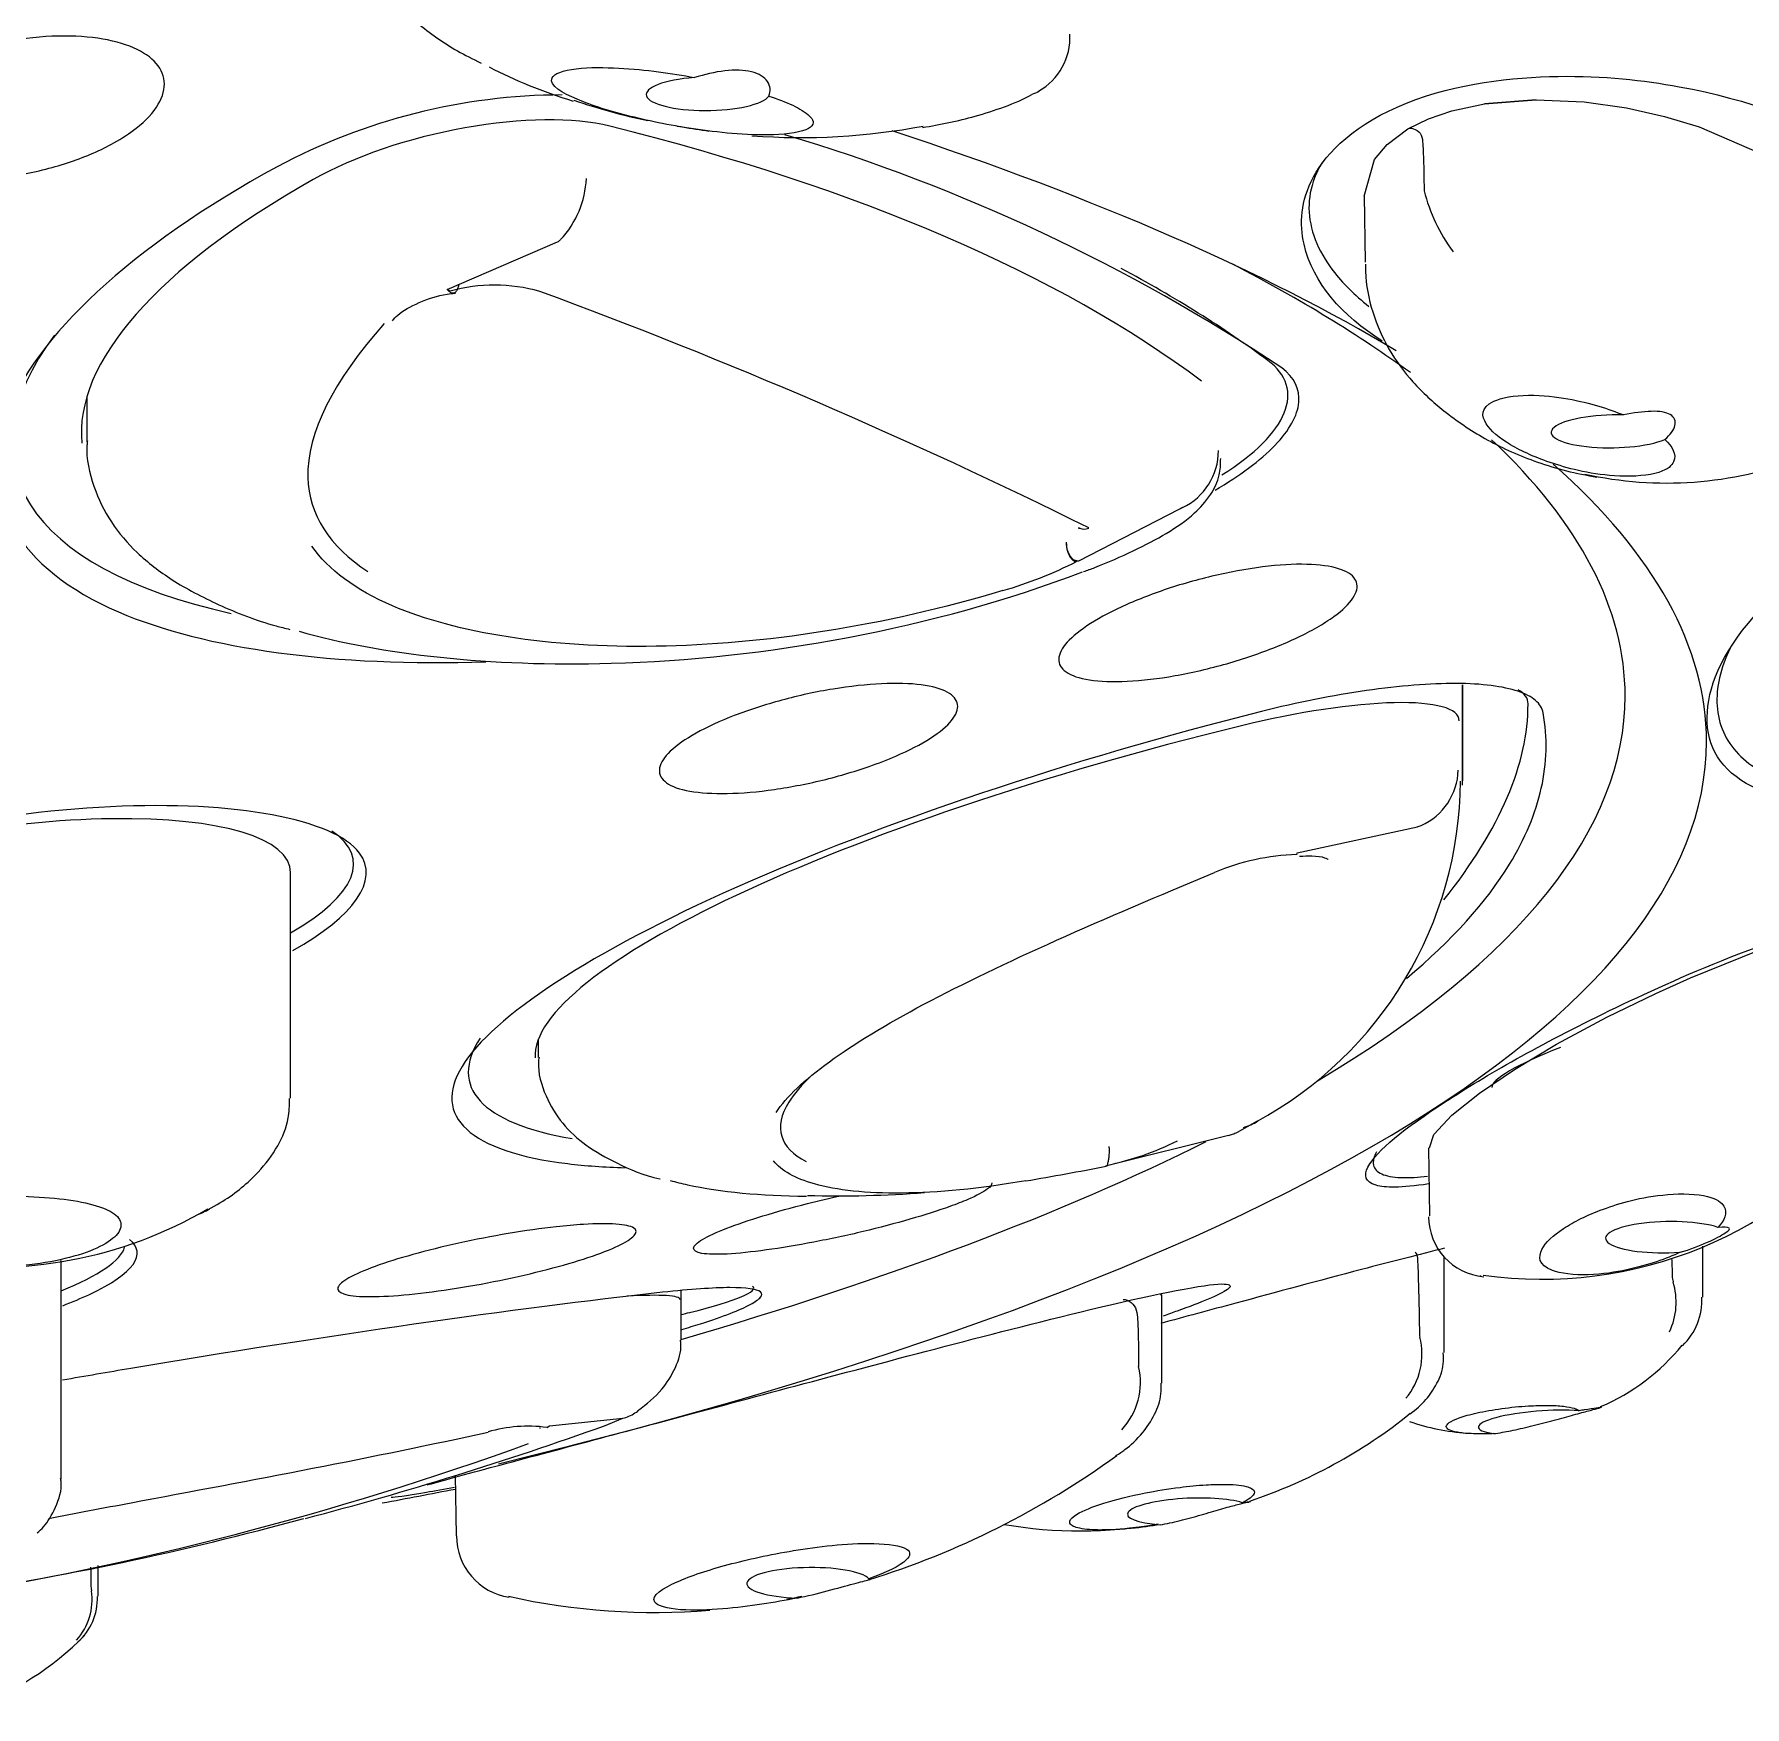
# Model space of a CAD drawing. Header units: millimetres. Extents: x -3207095 to 15275363, y 3702017 to 4798027.
# Drawn here: x 705552.178 to 705554.07, y 4470290.535 to 4470292.384 of the extents above; entities that cross this region are included whole.
import ezdxf

# ---------------------------------------------------------------- set-up
doc = ezdxf.new("R2010")
doc.units = ezdxf.units.MM
doc.linetypes.add('DUZ', pattern=[500, 500])
doc.layers.get('0').update_dxf_attribs({"color": 1, "linetype": 'DUZ'})
doc.layers.add('a_vitrifiye', color=195, linetype='Continuous')

# ---------------------------------------------------------------- blocks, each defined once
blk = doc.blocks.new('TEPEDUS')
for p, q in [((38630.786, -2204.6), (38631.029, -2204.548)), ((38631.029, -2204.548), (38631.409, -2204.518)), ((38631.409, -2204.518), (38631.029, -2204.548)), ((38631.409, -2204.518), (38631.763, -2204.534)), ((38631.763, -2204.534), (38632.075, -2204.578)), ((38630.463, -2204.733), (38630.614, -2204.658)), ((38630.614, -2204.658), (38630.786, -2204.6)), ((38632.075, -2204.578), (38632.356, -2204.641)), ((38632.356, -2204.641), (38632.611, -2204.718)), ((38630.31, -2204.848), (38630.463, -2204.733)), ((38630.31, -2204.848), (38630.463, -2204.733)), ((38632.611, -2204.718), (38633.052, -2204.909)), ((38630.217, -2204.96), (38630.31, -2204.848)), ((38630.141, -2205.228), (38630.217, -2204.96)), ((38630.583, -2205.187), (38630.583, -2205.189)), ((38630.141, -2205.224), (38630.149, -2205.715)), ((38623.379, -2205.916), (38624.193, -2205.565)), ((38623.401, -2205.93), (38623.379, -2205.916)), ((38623.393, -2205.929), (38623.379, -2205.916)), ((38620.723, -2206.709), (38620.723, -2207.04)), ((38628.775, -2207.539), (38628.035, -2207.921)), ((38627.945, -2207.791), (38627.945, -2207.78)), ((38628.035, -2207.921), (38628.012, -2207.916)), ((38628.035, -2207.921), (38628.021, -2207.922)), ((38630.865, -2208.831), (38630.865, -2209.54)), ((38630.865, -2209.571), (38630.865, -2208.831)), ((38629.648, -2210.07), (38630.533, -2209.879)), ((38629.644, -2210.084), (38629.648, -2210.07)), ((38622.225, -2211.879), (38622.225, -2210.216)), ((38632.546, -2210.991), (38633.059, -2210.786)), ((38632.29, -2211.106), (38632.546, -2210.991)), ((38631.929, -2211.282), (38632.29, -2211.106)), ((38631.56, -2211.481), (38631.929, -2211.282)), ((38624.051, -2211.449), (38624.051, -2211.578)), ((38631.248, -2211.667), (38631.56, -2211.481)), ((38630.99, -2211.842), (38631.248, -2211.667)), ((38631.116, -2211.746), (38631.117, -2211.756)), ((38630.788, -2212.003), (38630.99, -2211.842)), ((38630.654, -2212.147), (38630.788, -2212.003)), ((38629.207, -2212.129), (38629.355, -2212.046)), ((38629.141, -2212.153), (38628.234, -2212.38)), ((38628.261, -2212.244), (38628.261, -2212.234)), ((38630.614, -2212.245), (38630.622, -2212.746)), ((38630.623, -2212.245), (38630.654, -2212.147)), ((38632.638, -2213.345), (38632.638, -2212.969)), ((38620.534, -2214.688), (38620.534, -2213.075)), ((38630.731, -2213.755), (38630.731, -2213.048)), ((38632.416, -2213.217), (38632.418, -2213.233)), ((38625.105, -2213.663), (38625.105, -2213.298)), ((38628.647, -2213.323), (38628.639, -2213.328)), ((38628.639, -2213.329), (38628.647, -2213.323)), ((38628.649, -2213.979), (38628.649, -2213.329)), ((38630.549, -2213.632), (38630.551, -2213.641)), ((38628.478, -2213.856), (38628.478, -2213.858)), ((38624.134, -2214.295), (38624.675, -2214.238)), ((38624.54, -2214.294), (38624.675, -2214.238)), ((38624.114, -2214.307), (38624.134, -2214.295)), ((38623.44, -2214.657), (38623.446, -2215.105)), ((38620.806, -2215.551), (38620.806, -2215.324)), ((38620.756, -2215.494), (38620.758, -2215.511))]:
    blk.add_line(p, q)
for centre, radius, start, end in [((38627.516, -2204.058), 0.456, 299.4973, 2.7788), ((38624.237, -2208.957), 4.474, 90.1316, 118.1474), ((38625.763, -2200.353), 4.413, 250.8347, 258.1702), ((38625.763, -2200.353), 4.413, 261.0326, 261.5571), ((38625.986, -2199.944), 4.853, 259.6578, 261.9965), ((38625.986, -2199.944), 4.853, 265.7601, 280.7372), ((38621.935, -2217.931), 13.731, 56.3957, 73.3491), ((38623.704, -2205.068), 0.703, 316.7785, 357.5403), ((38631.797, -2204.888), 1.251, 193.9234, 216.8607), ((38624.161, -2205.491), 0.081, 293.4638, 313.255), ((38623.728, -2207.121), 1.236, 74.2843, 105.3401), ((38609.88, -2244.429), 41.027, 63.6168, 69.7756), ((38628.603, -2207.107), 0.463, 295.4735, 0.2141), ((38632.37, -2204.574), 2.77, 257.4311, 290.9638), ((38628.97, -2207.877), 0.39, 115.606, 119.9962), ((38626.624, -2205.176), 3.081, 286.0685, 296.9574), ((38630.37, -2209.445), 0.465, 294.3995, 358.0524), ((38627.979, -2209.526), 2.872, 298.4001, 359.6765), ((38630.492, -2209.719), 0.165, 284.2368, 294.9997), ((38629.689, -2211.757), 1.674, 91.531, 112.8902), ((38631.45, -2210.13), 3.084, 261.9542, 322.8777), ((38629.03, -2211.781), 0.39, 290.9566, 296.9403), ((38627.817, -2210.309), 2.108, 281.5968, 296.7038), ((38628.853, -2211.181), 1.014, 286.5238, 288.1913), ((38621.045, -2174.434), 38.623, 279.8405, 280.7329), ((38626.263, -2204.057), 8.542, 268.4768, 274.2786), ((38620.024, -2209.977), 3.149, 260.9866, 300.3374), ((38631.061, -2212.752), 0.445, 180.0573, 264.9933), ((38227.312, -2227.816), 405.367, 2.06398, 2.08628), ((38631.93, -2213.384), 0.511, 334.7291, 17.1861), ((38632.168, -2213.369), 0.463, 313.7461, 2.9335), ((38612.227, -2171.09), 44.404, 286.8643, 287.0523), ((38630.069, -2213.768), 0.498, 319.4766, 14.8002), ((38631.275, -2212.72), 1.557, 293.04, 321.0211), ((38627.979, -2213.974), 0.512, 317.0657, 13.1363), ((38624.642, -2214.069), 0.173, 281.0888, 288.426), ((38624.575, -2213.904), 0.351, 290.3149, 306.8001), ((38628.078, -2211.211), 3.837, 288.5425, 308.7778), ((38631.012, -2212.701), 1.651, 250.9961, 265.9825), ((38615.579, -2189.291), 26.56, 284.7363, 289.717), ((38623.975, -2215.329), 1.032, 82.2492, 106.5445), ((38615.722, -2191.572), 24.3, 279.1794, 289.8671), ((38624.619, -2209.417), 6.296, 287.2637, 305.9681), ((38604.465, -2116.577), 100, 280.62409, 280.93859), ((38616.31, -2193.099), 22.689, 278.4254, 285.3661), ((38628.04, -2211.847), 3.222, 260.1012, 280.4236), ((38623.905, -2215.107), 0.456, 179.7891, 261.4641), ((38319.625, -2221.06), 301.183, 1.05882, 1.08914), ((38620.324, -2215.578), 0.438, 317.5662, 8.7293), ((38620.38, -2215.57), 0.421, 310.9515, 2.4813), ((38624.91, -2210.716), 4.954, 257.4255, 274.7016), ((38624.91, -2210.716), 4.954, 281.3324, 282.6426), ((38619.206, -2214.379), 2.094, 288.387, 315.7762)]:
    blk.add_arc(centre, radius, start, end)
for centre, major_axis, ratio, start_param, end_param in [((38625.304, -2204.474), (0.456, 0.006), 0.270906, 1.789525, 6.092691), ((38623.435, -2205.307), (1.495, 0.344), 0.361637, 0.619167, 2.255786), ((38604.425, -2215.165), (26.309, 6.053), 0.361637, 0.296902, 0.619167), ((38604.465, -2209.25), (28.2, 0), 0.258819, 0.40561, 0.664679), ((38626.283, -2205.857), (5.581, 1.284), 0.361637, 2.255786, 3.097665), ((38605.06, -2214.895), (26.271, 5.784), 0.36773, 0.309943, 0.406544), ((38604.465, -2208.915), (27.6, 0), 0.258819, 0.340393, 0.462001), ((38626.148, -2205.914), (5.957, 1.312), 0.36773, 2.735048, 3.813949), ((38627.619, -2207.068), (-1.953, -0.43), 0.36773, 2.340498, 3.451536), ((38631.976, -2206.963), (0.456, 0.008), 0.265502, 1.39581, 5.698975), ((38604.465, -2208.915), (27.6, 0), 0.258819, 0, 0.267853), ((38604.465, -2209.25), (28.2, 0), 0.258819, 0, 0.284034), ((38628.083, -2207.585), (0.0454, 0.0891), 0.906298, 3.080184, 3.963085), ((38629.342, -2209.442), (-1.498, -0.36), 0.210975, 3.095025, 4.731644), ((38604.465, -2208.915), (27.6, 0), 0.258819, 5.87504, 6.283185), ((38605.173, -2215.022), (26.14, 6.348), 0.216429, 6.012643, 6.231964), ((38629.403, -2209.421), (-1.944, -0.472), 0.216429, 3.090371, 3.365134), ((38629.628, -2210.287), (5.593, 1.343), 0.210975, 1.590051, 3.101748), ((38604.465, -2209.25), (28.2, 0), 0.258819, 5.465808, 6.283185), ((38619.975, -2210.54), (-2.248, -0.352), 0.280475, 3.097728, 5.384109), ((38619.97, -2210.541), (-2.717, -0.422), 0.283545, 2.504323, 3.441759), ((38629.472, -2210.317), (5.928, 1.44), 0.216429, 2.918052, 3.602364), ((38632.338, -2211.441), (1.254, 0.363), 0.136674, 2.171591, 3.114925), ((38629.113, -2211.669), (-0.244, 0.378), 0.928226, 2.860339, 3.141314), ((38604.465, -2208.915), (27.6, 0), 0.258819, -0.726058, -0.477619), ((38632.377, -2212.904), (0.456, 0.008), 0.252601, 0.610472, 4.913638), ((38618.28, -2213.303), (-2.725, -0.367), 0.18562, 2.519614, 3.061843), ((38623.664, -2213.584), (-1.976, -0.307), 0.081622, 2.422627, 3.22358), ((38623.597, -2213.593), (-1.5, -0.23), 0.082029, 3.129037, 3.866077), ((38604.944, -2215.138), (26.581, 4.131), 0.081622, -0.722596, -0.718966), ((38631.437, -2214.27), (0.454, 0.035), 0.187264, 0.869948, 3.843107), ((38628.849, -2214.927), (0.453, 0.02), 0.217373, 0.510487, 4.215364), ((38626.045, -2215.452), (0.456, 0.006), 0.247069, 0.218788, 4.521953)]:
    blk.add_ellipse(centre, major_axis=major_axis, ratio=ratio, start_param=start_param, end_param=end_param)
for points, knots in [([(38622.636, -2203.086), (38622.635, -2203.092), (38622.635, -2203.115), (38622.644, -2203.22), (38622.687, -2203.397), (38622.806, -2203.606), (38622.97, -2203.793), (38623.178, -2203.972), (38623.406, -2204.139), (38623.566, -2204.216), (38623.631, -2204.248)], [0, 0, 0, 0, 0.008209, 0.037442, 0.175878, 0.311306, 0.459408, 0.634604, 0.873293, 1, 1, 1, 1]), ([(38620.922, -2204.837), (38620.829, -2204.889), (38620.719, -2204.937), (38620.602, -2204.976), (38620.485, -2205.016), (38620.357, -2205.048), (38620.229, -2205.07), (38620.105, -2205.092), (38619.977, -2205.104), (38619.857, -2205.105), (38619.741, -2205.106), (38619.629, -2205.098), (38619.531, -2205.079), (38619.436, -2205.062), (38619.351, -2205.035), (38619.284, -2205), (38619.217, -2204.966), (38619.166, -2204.924), (38619.135, -2204.877), (38619.103, -2204.83), (38619.09, -2204.777), (38619.096, -2204.722), (38619.103, -2204.665), (38619.131, -2204.606), (38619.178, -2204.548), (38619.225, -2204.488), (38619.294, -2204.428), (38619.377, -2204.373), (38619.462, -2204.316), (38619.565, -2204.264), (38619.677, -2204.219), (38619.79, -2204.174), (38619.915, -2204.135), (38620.042, -2204.107), (38620.166, -2204.08), (38620.296, -2204.061), (38620.42, -2204.053), (38620.541, -2204.046), (38620.659, -2204.048), (38620.765, -2204.06), (38620.868, -2204.072), (38620.962, -2204.094), (38621.039, -2204.124), (38621.115, -2204.153), (38621.177, -2204.191), (38621.22, -2204.234), (38621.263, -2204.278), (38621.288, -2204.329), (38621.294, -2204.381), (38621.299, -2204.436), (38621.284, -2204.494), (38621.25, -2204.552), (38621.215, -2204.611), (38621.159, -2204.672), (38621.086, -2204.729), (38621.038, -2204.766), (38620.983, -2204.803), (38620.922, -2204.837)], [0, 0, 0, 0, 0.05543, 0.05543, 0.05543, 0.110933, 0.110933, 0.110933, 0.165276, 0.165276, 0.165276, 0.217862, 0.217862, 0.217862, 0.269246, 0.269246, 0.269246, 0.320461, 0.320461, 0.320461, 0.372546, 0.372546, 0.372546, 0.426185, 0.426185, 0.426185, 0.481456, 0.481456, 0.481456, 0.537736, 0.537736, 0.537736, 0.593893, 0.593893, 0.593893, 0.648792, 0.648792, 0.648792, 0.701901, 0.701901, 0.701901, 0.753544, 0.753544, 0.753544, 0.804668, 0.804668, 0.804668, 0.856374, 0.856374, 0.856374, 0.909496, 0.909496, 0.909496, 0.964311, 0.964311, 0.964311, 1, 1, 1, 1]), ([(38625.752, -2204.491), (38625.879, -2204.534), (38625.993, -2204.582), (38626.078, -2204.663), (38626.092, -2204.693), (38626.027, -2204.748), (38625.93, -2204.769), (38625.618, -2204.786), (38625.411, -2204.763), (38625.048, -2204.712), (38624.881, -2204.678), (38624.583, -2204.604), (38624.448, -2204.562), (38624.229, -2204.468), (38624.129, -2204.414), (38624.166, -2204.328), (38624.233, -2204.301), (38624.431, -2204.278), (38624.542, -2204.28), (38624.849, -2204.296), (38625.035, -2204.323), (38625.204, -2204.354)], [0, 0, 0, 0, 0.125, 0.125, 0.1875, 0.1875, 0.25, 0.25, 0.375, 0.375, 0.5, 0.5, 0.625, 0.625, 0.75, 0.75, 0.8125, 0.8125, 0.875, 0.875, 1, 1, 1, 1]), ([(38625.752, -2204.491), (38625.767, -2204.455), (38625.764, -2204.417), (38625.72, -2204.352), (38625.679, -2204.326), (38625.568, -2204.299), (38625.5, -2204.297), (38625.353, -2204.314), (38625.276, -2204.332), (38625.204, -2204.354)], [0, 0, 0, 0, 0.25, 0.25, 0.5, 0.5, 0.75, 0.75, 1, 1, 1, 1]), ([(38630.274, -2206.298), (38629.977, -2206.108), (38629.763, -2205.873), (38629.664, -2205.433), (38629.671, -2205.267), (38629.862, -2204.907), (38630.079, -2204.691), (38630.825, -2204.396), (38631.234, -2204.351), (38631.907, -2204.341), (38632.201, -2204.374), (38632.988, -2204.518), (38633.396, -2204.678), (38634.019, -2205.061), (38634.241, -2205.288), (38634.331, -2205.698), (38634.32, -2205.847), (38634.151, -2206.128), (38634.021, -2206.263), (38633.817, -2206.386)], [0.2541264, 0.2541264, 0.2541264, 0.2541264, 0.375, 0.375, 0.4375, 0.4375, 0.5, 0.5, 0.5625, 0.5625, 0.625, 0.625, 0.75, 0.75, 0.875, 0.875, 0.9375, 0.9375, 0.9820865, 0.9820865, 0.9820865, 0.9820865]), ([(38626.885, -2204.723), (38627.013, -2204.702), (38627.143, -2204.675), (38627.346, -2204.619), (38627.418, -2204.596), (38627.559, -2204.544), (38627.634, -2204.513), (38627.69, -2204.48)], [0.8809473, 0.8809473, 0.8809473, 0.8809473, 0.9375, 0.9375, 0.96875, 0.96875, 1, 1, 1, 1]), ([(38630.463, -2204.733), (38630.48, -2204.723), (38630.5, -2204.729), (38630.536, -2204.746), (38630.554, -2204.759), (38630.57, -2204.799), (38630.571, -2204.822), (38630.575, -2204.867), (38630.576, -2204.89), (38630.58, -2205.004), (38630.581, -2205.095), (38630.583, -2205.187)], [0, 0, 0, 0, 0.125, 0.125, 0.25, 0.25, 0.375, 0.375, 0.5, 0.5, 1, 1, 1, 1]), ([(38622.126, -2205.012), (38621.05, -2205.602), (38620.334, -2206.265), (38619.912, -2207.455), (38620.215, -2207.974), (38621.594, -2208.569), (38622.559, -2208.698), (38623.665, -2208.662)], [0, 0, 0, 0, 0.25, 0.25, 0.5, 0.5, 0.714471, 0.714471, 0.714471, 0.714471]), ([(38629.829, -2204.984), (38629.807, -2205.02), (38629.789, -2205.057), (38629.747, -2205.167), (38629.733, -2205.242), (38629.735, -2205.395), (38629.751, -2205.472), (38629.81, -2205.626), (38629.854, -2205.703), (38629.98, -2205.869), (38630.07, -2205.958), (38630.176, -2206.042)], [0.5775631, 0.5775631, 0.5775631, 0.5775631, 0.59375, 0.59375, 0.625, 0.625, 0.65625, 0.65625, 0.6875, 0.6875, 0.72565, 0.72565, 0.72565, 0.72565]), ([(38630.151, -2205.73), (38630.151, -2205.75), (38630.149, -2205.865), (38630.196, -2206.095), (38630.318, -2206.369), (38630.502, -2206.614), (38630.739, -2206.829), (38631.026, -2207.024), (38631.392, -2207.193), (38631.684, -2207.271), (38631.848, -2207.298), (38631.857, -2207.3)], [0, 0, 0, 0, 0.0152999, 0.101352, 0.1911959, 0.2839308, 0.3859221, 0.5062849, 0.6305367, 0.7626709, 0.7702517, 0.7702517, 0.7702517, 0.7702517]), ([(38622.976, -2206.149), (38622.988, -2206.133), (38623.026, -2206.088), (38623.167, -2206.01), (38623.327, -2205.955), (38623.419, -2205.946), (38623.441, -2205.944)], [0, 0, 0, 0, 0.163162, 0.53431, 0.901068, 1, 1, 1, 1]), ([(38623.393, -2205.929), (38623.399, -2205.935), (38623.406, -2205.939), (38623.412, -2205.941), (38623.419, -2205.943), (38623.425, -2205.943), (38623.431, -2205.941), (38623.438, -2205.939), (38623.444, -2205.935), (38623.449, -2205.928), (38623.454, -2205.922), (38623.459, -2205.914), (38623.462, -2205.903), (38623.465, -2205.896), (38623.466, -2205.887), (38623.467, -2205.878)], [0, 0, 0, 0, 0.1869607, 0.1869607, 0.1869607, 0.3732195, 0.3732195, 0.3732195, 0.5713729, 0.5713729, 0.5713729, 0.772393, 0.772393, 0.772393, 0.9183432, 0.9183432, 0.9183432, 0.9183432]), ([(38622.916, -2206.167), (38622.543, -2206.589), (38622.344, -2206.974), (38622.359, -2207.575), (38622.512, -2207.812), (38622.796, -2207.996)], [0.0136842, 0.0136842, 0.0136842, 0.0136842, 0.25, 0.25, 0.4455119, 0.4455119, 0.4455119, 0.4455119]), ([(38629.041, -2207.396), (38629.133, -2207.343), (38629.215, -2207.289), (38629.365, -2207.178), (38629.43, -2207.122), (38629.59, -2206.955), (38629.65, -2206.846), (38629.668, -2206.652), (38629.626, -2206.565), (38629.534, -2206.495)], [0.2536138, 0.2536138, 0.2536138, 0.2536138, 0.375, 0.375, 0.5, 0.5, 0.75, 0.75, 1, 1, 1, 1]), ([(38632.357, -2207.023), (38632.412, -2207.075), (38632.448, -2207.131), (38632.41, -2207.215), (38632.381, -2207.243), (38632.244, -2207.288), (38632.127, -2207.298), (38631.82, -2207.283), (38631.664, -2207.242), (38631.407, -2207.158), (38631.303, -2207.111), (38631.138, -2207.013), (38631.074, -2206.961), (38631.008, -2206.852), (38630.993, -2206.792), (38631.148, -2206.716), (38631.248, -2206.697), (38631.459, -2206.696), (38631.558, -2206.708), (38631.813, -2206.754), (38631.944, -2206.797), (38632.053, -2206.842)], [0, 0, 0, 0, 0.125, 0.125, 0.1875, 0.1875, 0.25, 0.25, 0.375, 0.375, 0.5, 0.5, 0.625, 0.625, 0.75, 0.75, 0.8125, 0.8125, 0.875, 0.875, 1, 1, 1, 1]), ([(38632.357, -2207.023), (38632.399, -2206.989), (38632.425, -2206.952), (38632.44, -2206.887), (38632.428, -2206.858), (38632.367, -2206.821), (38632.318, -2206.814), (38632.198, -2206.817), (38632.127, -2206.827), (38632.053, -2206.842)], [0, 0, 0, 0, 0.25, 0.25, 0.5, 0.5, 0.75, 0.75, 1, 1, 1, 1]), ([(38620.728, -2207.032), (38620.726, -2207.045), (38620.714, -2207.152), (38620.765, -2207.371), (38620.893, -2207.638), (38621.093, -2207.869), (38621.354, -2208.07), (38621.692, -2208.247), (38621.998, -2208.368), (38622.183, -2208.414), (38622.221, -2208.423)], [0, 0, 0, 0, 0.018011, 0.166453, 0.30891, 0.452198, 0.606812, 0.779814, 0.961355, 1, 1, 1, 1]), ([(38628.072, -2207.997), (38628.102, -2207.986), (38628.226, -2207.941), (38628.448, -2207.842), (38628.697, -2207.712), (38628.874, -2207.59), (38629.002, -2207.452), (38629.079, -2207.299), (38629.082, -2207.208), (38629.083, -2207.162)], [0, 0, 0, 0, 0.052443, 0.250664, 0.451095, 0.668086, 0.814572, 0.921018, 1, 1, 1, 1]), ([(38632.671, -2209.03), (38632.687, -2208.812), (38632.794, -2208.563), (38633.206, -2208.119), (38633.381, -2207.962), (38633.782, -2207.713), (38633.942, -2207.627), (38634.302, -2207.478), (38634.507, -2207.415), (38635.062, -2207.302), (38635.337, -2207.316), (38635.75, -2207.388), (38635.899, -2207.451), (38636.238, -2207.67), (38636.329, -2207.862), (38636.299, -2208.288), (38636.185, -2208.527), (38635.859, -2208.835), (38635.816, -2208.873), (38635.769, -2208.911)], [0, 0, 0, 0, 0.125, 0.125, 0.1875, 0.1875, 0.21875, 0.21875, 0.25, 0.25, 0.3125, 0.3125, 0.375, 0.375, 0.5, 0.5, 0.625, 0.625, 0.6424579, 0.6424579, 0.6424579, 0.6424579]), ([(38628.032, -2207.673), (38628.036, -2207.675), (38628.042, -2207.678), (38628.045, -2207.677), (38628.045, -2207.677)], [0, 0, 0, 0, 0.1875478, 0.2823201, 0.2823201, 0.2823201, 0.2823201]), ([(38627.477, -2208.137), (38626.599, -2208.402), (38625.708, -2208.535), (38624.133, -2208.56), (38623.447, -2208.451), (38622.704, -2208.132), (38622.504, -2207.984), (38622.383, -2207.81)], [0, 0, 0, 0, 0.25, 0.25, 0.5, 0.5, 0.6453232, 0.6453232, 0.6453232, 0.6453232]), ([(38628.012, -2207.916), (38628.006, -2207.914), (38627.999, -2207.911), (38627.992, -2207.905), (38627.986, -2207.899), (38627.98, -2207.891), (38627.974, -2207.882), (38627.968, -2207.873), (38627.962, -2207.861), (38627.958, -2207.849), (38627.953, -2207.837), (38627.95, -2207.823), (38627.948, -2207.81), (38627.946, -2207.8), (38627.945, -2207.79), (38627.945, -2207.78)], [0, 0, 0, 0, 0.205226, 0.205226, 0.205226, 0.409675, 0.409675, 0.409675, 0.627429, 0.627429, 0.627429, 0.845916, 0.845916, 0.845916, 1, 1, 1, 1]), ([(38627.945, -2207.791), (38627.945, -2207.801), (38627.946, -2207.812), (38627.948, -2207.823), (38627.95, -2207.834), (38627.953, -2207.844), (38627.956, -2207.854), (38627.96, -2207.865), (38627.965, -2207.875), (38627.969, -2207.883), (38627.975, -2207.893), (38627.981, -2207.901), (38627.988, -2207.907), (38627.994, -2207.914), (38628.002, -2207.919), (38628.009, -2207.921), (38628.013, -2207.922), (38628.017, -2207.923), (38628.021, -2207.922)], [0, 0, 0, 0, 0.159431, 0.159431, 0.159431, 0.317985, 0.317985, 0.317985, 0.490113, 0.490113, 0.490113, 0.682125, 0.682125, 0.682125, 0.884181, 0.884181, 0.884181, 1, 1, 1, 1]), ([(38629.791, -2208.409), (38629.704, -2208.459), (38629.6, -2208.508), (38629.488, -2208.553), (38629.376, -2208.598), (38629.253, -2208.64), (38629.128, -2208.676), (38629.002, -2208.711), (38628.872, -2208.742), (38628.747, -2208.764), (38628.623, -2208.786), (38628.502, -2208.8), (38628.394, -2208.805), (38628.288, -2208.81), (38628.192, -2208.807), (38628.115, -2208.795), (38628.041, -2208.783), (38627.981, -2208.764), (38627.943, -2208.737), (38627.906, -2208.711), (38627.887, -2208.678), (38627.889, -2208.641), (38627.891, -2208.604), (38627.912, -2208.562), (38627.951, -2208.518), (38627.991, -2208.474), (38628.05, -2208.427), (38628.123, -2208.38), (38628.199, -2208.332), (38628.291, -2208.284), (38628.392, -2208.239), (38628.496, -2208.193), (38628.613, -2208.149), (38628.734, -2208.11), (38628.857, -2208.071), (38628.987, -2208.037), (38629.113, -2208.01), (38629.239, -2207.983), (38629.366, -2207.964), (38629.48, -2207.953), (38629.593, -2207.942), (38629.699, -2207.94), (38629.786, -2207.947), (38629.872, -2207.953), (38629.943, -2207.968), (38629.994, -2207.991), (38630.043, -2208.013), (38630.074, -2208.042), (38630.085, -2208.076), (38630.095, -2208.11), (38630.086, -2208.15), (38630.058, -2208.192), (38630.029, -2208.235), (38629.982, -2208.281), (38629.918, -2208.327), (38629.881, -2208.354), (38629.838, -2208.382), (38629.791, -2208.409)], [0, 0, 0, 0, 0.05562, 0.05562, 0.05562, 0.111188, 0.111188, 0.111188, 0.167489, 0.167489, 0.167489, 0.223604, 0.223604, 0.223604, 0.278423, 0.278423, 0.278423, 0.331462, 0.331462, 0.331462, 0.38308, 0.38308, 0.38308, 0.434227, 0.434227, 0.434227, 0.48598, 0.48598, 0.48598, 0.539151, 0.539151, 0.539151, 0.594, 0.594, 0.594, 0.650095, 0.650095, 0.650095, 0.706403, 0.706403, 0.706403, 0.761728, 0.761728, 0.761728, 0.815325, 0.815325, 0.815325, 0.86729, 0.86729, 0.86729, 0.918441, 0.918441, 0.918441, 0.969882, 0.969882, 0.969882, 1, 1, 1, 1]), ([(38622.288, -2208.437), (38622.894, -2208.608), (38623.693, -2208.698), (38625.724, -2208.641), (38626.955, -2208.421), (38628.065, -2207.999)], [0.5531149, 0.5531149, 0.5531149, 0.5531149, 0.75, 0.75, 1, 1, 1, 1]), ([(38632.84, -2208.561), (38632.767, -2208.709), (38632.734, -2208.854), (38632.752, -2209.121), (38632.805, -2209.243), (38632.947, -2209.391), (38633.004, -2209.434), (38633.103, -2209.489), (38633.137, -2209.506), (38633.173, -2209.52)], [0.6891942, 0.6891942, 0.6891942, 0.6891942, 0.75, 0.75, 0.8125, 0.8125, 0.84375, 0.84375, 0.8589285, 0.8589285, 0.8589285, 0.8589285]), ([(38626.491, -2209.433), (38626.376, -2209.473), (38626.25, -2209.51), (38626.124, -2209.54), (38625.998, -2209.569), (38625.869, -2209.593), (38625.747, -2209.609), (38625.626, -2209.625), (38625.508, -2209.633), (38625.405, -2209.633), (38625.303, -2209.633), (38625.213, -2209.625), (38625.141, -2209.61), (38625.071, -2209.595), (38625.017, -2209.572), (38624.984, -2209.543), (38624.952, -2209.515), (38624.939, -2209.481), (38624.946, -2209.443), (38624.953, -2209.406), (38624.98, -2209.364), (38625.025, -2209.321), (38625.071, -2209.278), (38625.136, -2209.232), (38625.215, -2209.188), (38625.295, -2209.144), (38625.392, -2209.099), (38625.497, -2209.058), (38625.605, -2209.017), (38625.725, -2208.978), (38625.847, -2208.945), (38625.971, -2208.911), (38626.1, -2208.883), (38626.225, -2208.863), (38626.349, -2208.842), (38626.472, -2208.829), (38626.583, -2208.824), (38626.692, -2208.819), (38626.793, -2208.821), (38626.875, -2208.832), (38626.956, -2208.843), (38627.022, -2208.861), (38627.067, -2208.886), (38627.112, -2208.911), (38627.138, -2208.942), (38627.143, -2208.977), (38627.148, -2209.012), (38627.133, -2209.052), (38627.099, -2209.094), (38627.065, -2209.136), (38627.012, -2209.18), (38626.943, -2209.225), (38626.873, -2209.27), (38626.785, -2209.315), (38626.687, -2209.357), (38626.626, -2209.384), (38626.56, -2209.409), (38626.491, -2209.433)], [0, 0, 0, 0, 0.055682, 0.055682, 0.055682, 0.111375, 0.111375, 0.111375, 0.166821, 0.166821, 0.166821, 0.22119, 0.22119, 0.22119, 0.2742, 0.2742, 0.2742, 0.326198, 0.326198, 0.326198, 0.377945, 0.377945, 0.377945, 0.43027, 0.43027, 0.43027, 0.483757, 0.483757, 0.483757, 0.538523, 0.538523, 0.538523, 0.594144, 0.594144, 0.594144, 0.649783, 0.649783, 0.649783, 0.704557, 0.704557, 0.704557, 0.757984, 0.757984, 0.757984, 0.810219, 0.810219, 0.810219, 0.861935, 0.861935, 0.861935, 0.913991, 0.913991, 0.913991, 0.967081, 0.967081, 0.967081, 1, 1, 1, 1]), ([(38631.46, -2209.038), (38631.454, -2209.004), (38631.435, -2208.974), (38631.373, -2208.92), (38631.329, -2208.897), (38631.22, -2208.861), (38631.154, -2208.847), (38631.001, -2208.827), (38630.914, -2208.822), (38630.628, -2208.821), (38630.401, -2208.839), (38629.913, -2208.909), (38629.649, -2208.961), (38629.383, -2209.028)], [0, 0, 0, 0, 0.125, 0.125, 0.25, 0.25, 0.375, 0.375, 0.5, 0.5, 0.75, 0.75, 1, 1, 1, 1]), ([(38629.383, -2209.028), (38627.97, -2209.384), (38626.583, -2209.849), (38624.447, -2210.798), (38623.715, -2211.276), (38623.264, -2212.013), (38623.548, -2212.274), (38624.397, -2212.377), (38624.538, -2212.387), (38624.692, -2212.392)], [0, 0, 0, 0, 0.25, 0.25, 0.5, 0.5, 0.75, 0.75, 0.7943749, 0.7943749, 0.7943749, 0.7943749]), ([(38630.453, -2210.996), (38630.788, -2210.715), (38631.041, -2210.434), (38631.327, -2209.967), (38631.405, -2209.78), (38631.489, -2209.408), (38631.493, -2209.221), (38631.46, -2209.038)], [0.1241976, 0.1241976, 0.1241976, 0.1241976, 0.5, 0.5, 0.75, 0.75, 1, 1, 1, 1]), ([(38633.184, -2209.649), (38633.095, -2209.625), (38633.021, -2209.594), (38632.74, -2209.433), (38632.655, -2209.249), (38632.671, -2209.03)], [0.8390951, 0.8390951, 0.8390951, 0.8390951, 0.875, 0.875, 1, 1, 1, 1]), ([(38622.241, -2210.791), (38622.692, -2210.539), (38622.883, -2210.271), (38622.545, -2209.821), (38621.817, -2209.686), (38619.979, -2209.775), (38618.893, -2209.995), (38618.138, -2210.295)], [0.301523, 0.301523, 0.301523, 0.301523, 0.5, 0.5, 0.75, 0.75, 1, 1, 1, 1]), ([(38629.663, -2210.095), (38629.698, -2210.093), (38629.774, -2210.09), (38629.853, -2210.103), (38629.875, -2210.119), (38629.876, -2210.117), (38629.876, -2210.117)], [0, 0, 0, 0, 0.1763416, 0.4489349, 0.672148, 0.6784022, 0.6784022, 0.6784022, 0.6784022]), ([(38625.805, -2211.984), (38625.956, -2211.755), (38626.338, -2211.482), (38627.467, -2210.883), (38628.217, -2210.556), (38629.038, -2210.215)], [0.5063972, 0.5063972, 0.5063972, 0.5063972, 0.75, 0.75, 1, 1, 1, 1]), ([(38630.616, -2212.511), (38630.411, -2212.543), (38630.294, -2212.539), (38630.144, -2212.497), (38630.138, -2212.448), (38630.23, -2212.266), (38630.441, -2212.099), (38631.041, -2211.709), (38631.432, -2211.485), (38632.209, -2211.108), (38632.502, -2210.974), (38633.176, -2210.707), (38633.606, -2210.56), (38634.29, -2210.421), (38634.474, -2210.438), (38634.651, -2210.52), (38634.661, -2210.585), (38634.584, -2210.792), (38634.408, -2210.954), (38634.151, -2211.128)], [0.0150827, 0.0150827, 0.0150827, 0.0150827, 0.0625, 0.0625, 0.125, 0.125, 0.25, 0.25, 0.375, 0.375, 0.4375, 0.4375, 0.5, 0.5, 0.5625, 0.5625, 0.625, 0.625, 0.7388029, 0.7388029, 0.7388029, 0.7388029]), ([(38624.057, -2211.576), (38624.055, -2211.59), (38624.044, -2211.68), (38624.099, -2211.867), (38624.225, -2212.073), (38624.407, -2212.238), (38624.642, -2212.368), (38624.831, -2212.449), (38624.95, -2212.473), (38624.951, -2212.473)], [0, 0, 0, 0, 0.026746, 0.2057, 0.376895, 0.553756, 0.754838, 0.99834, 1, 1, 1, 1]), ([(38626.069, -2211.709), (38625.995, -2211.779), (38625.937, -2211.846), (38625.784, -2212.095), (38625.831, -2212.247), (38626.027, -2212.345)], [0.430568, 0.430568, 0.430568, 0.430568, 0.5, 0.5, 0.7048435, 0.7048435, 0.7048435, 0.7048435]), ([(38621.55, -2212.735), (38621.613, -2212.704), (38621.772, -2212.618), (38621.976, -2212.452), (38622.131, -2212.246), (38622.215, -2212.053), (38622.217, -2211.935), (38622.217, -2211.882)], [0.0854577, 0.0854577, 0.0854577, 0.0854577, 0.2408051, 0.5169596, 0.716914, 0.8916103, 1, 1, 1, 1]), ([(38628.261, -2212.244), (38628.261, -2212.255), (38628.261, -2212.266), (38628.26, -2212.277), (38628.26, -2212.288), (38628.259, -2212.298), (38628.258, -2212.308), (38628.257, -2212.319), (38628.255, -2212.329), (38628.254, -2212.338), (38628.252, -2212.348), (38628.25, -2212.357), (38628.248, -2212.364), (38628.246, -2212.371), (38628.244, -2212.376), (38628.242, -2212.379), (38628.241, -2212.38), (38628.239, -2212.381), (38628.238, -2212.381)], [0, 0, 0, 0, 0.159431, 0.159431, 0.159431, 0.317985, 0.317985, 0.317985, 0.490113, 0.490113, 0.490113, 0.682125, 0.682125, 0.682125, 0.884181, 0.884181, 0.884181, 1, 1, 1, 1]), ([(38627.646, -2212.488), (38626.963, -2212.606), (38626.416, -2212.604), (38625.945, -2212.471), (38625.844, -2212.413), (38625.787, -2212.342)], [0, 0, 0, 0, 0.25, 0.25, 0.358697, 0.358697, 0.358697, 0.358697]), ([(38630.231, -2212.275), (38630.211, -2212.312), (38630.204, -2212.345), (38630.216, -2212.4), (38630.236, -2212.422), (38630.287, -2212.445), (38630.307, -2212.451), (38630.354, -2212.46), (38630.381, -2212.463), (38630.44, -2212.465), (38630.474, -2212.465), (38630.54, -2212.461), (38630.573, -2212.458), (38630.608, -2212.454)], [0.8448353, 0.8448353, 0.8448353, 0.8448353, 0.875, 0.875, 0.90625, 0.90625, 0.921875, 0.921875, 0.9375, 0.9375, 0.953125, 0.953125, 0.9663397, 0.9663397, 0.9663397, 0.9663397]), ([(38625.025, -2212.486), (38625.065, -2212.497), (38625.108, -2212.507), (38625.395, -2212.57), (38625.691, -2212.599), (38626.028, -2212.602)], [0.7319762, 0.7319762, 0.7319762, 0.7319762, 0.75, 0.75, 0.8495528, 0.8495528, 0.8495528, 0.8495528]), ([(38627.396, -2212.504), (38627.396, -2212.517), (38627.385, -2212.532), (38627.363, -2212.548), (38627.334, -2212.571), (38627.284, -2212.598), (38627.218, -2212.626), (38627.179, -2212.643), (38627.135, -2212.66), (38627.086, -2212.677)], [0.8791768, 0.8791768, 0.8791768, 0.8791768, 0.918041, 0.918041, 0.918041, 0.9701406, 0.9701406, 0.9701406, 1, 1, 1, 1]), ([(38619.203, -2212.689), (38619.245, -2212.679), (38619.292, -2212.669), (38619.342, -2212.66), (38619.429, -2212.644), (38619.529, -2212.631), (38619.634, -2212.622), (38619.739, -2212.612), (38619.852, -2212.605), (38619.964, -2212.602), (38620.075, -2212.599), (38620.189, -2212.599), (38620.294, -2212.604), (38620.4, -2212.608), (38620.501, -2212.616), (38620.589, -2212.628), (38620.678, -2212.641), (38620.756, -2212.658), (38620.816, -2212.679), (38620.877, -2212.699), (38620.922, -2212.724), (38620.948, -2212.752), (38620.974, -2212.78), (38620.981, -2212.811), (38620.97, -2212.842), (38620.959, -2212.874), (38620.928, -2212.907), (38620.881, -2212.938), (38620.833, -2212.97), (38620.768, -2213), (38620.69, -2213.026), (38620.611, -2213.052), (38620.518, -2213.074), (38620.417, -2213.091), (38620.317, -2213.107), (38620.207, -2213.118), (38620.095, -2213.122), (38619.985, -2213.126), (38619.87, -2213.123), (38619.761, -2213.115), (38619.669, -2213.108), (38619.58, -2213.096), (38619.498, -2213.081)], [0, 0, 0, 0, 0.043484, 0.043484, 0.043484, 0.118112, 0.118112, 0.118112, 0.192504, 0.192504, 0.192504, 0.266816, 0.266816, 0.266816, 0.341345, 0.341345, 0.341345, 0.416098, 0.416098, 0.416098, 0.490742, 0.490742, 0.490742, 0.565059, 0.565059, 0.565059, 0.639306, 0.639306, 0.639306, 0.713842, 0.713842, 0.713842, 0.788601, 0.788601, 0.788601, 0.863227, 0.863227, 0.863227, 0.937586, 0.937586, 0.937586, 1, 1, 1, 1]), ([(38627.086, -2212.677), (38627.001, -2212.708), (38626.9, -2212.74), (38626.792, -2212.771), (38626.684, -2212.803), (38626.566, -2212.833), (38626.448, -2212.862), (38626.327, -2212.891), (38626.202, -2212.917), (38626.083, -2212.94), (38625.96, -2212.964), (38625.841, -2212.984), (38625.734, -2212.998), (38625.625, -2213.013), (38625.526, -2213.023), (38625.445, -2213.028), (38625.365, -2213.032), (38625.3, -2213.03), (38625.258, -2213.023), (38625.216, -2213.015), (38625.195, -2213.002), (38625.197, -2212.985), (38625.198, -2212.967), (38625.221, -2212.945), (38625.263, -2212.92), (38625.304, -2212.895), (38625.365, -2212.867), (38625.441, -2212.838), (38625.516, -2212.809), (38625.607, -2212.778), (38625.707, -2212.747), (38625.808, -2212.716), (38625.921, -2212.685), (38626.036, -2212.656), (38626.117, -2212.636), (38626.201, -2212.616), (38626.284, -2212.598)], [0, 0, 0, 0, 0.0524675, 0.0524675, 0.0524675, 0.1048596, 0.1048596, 0.1048596, 0.158392, 0.158392, 0.158392, 0.2135861, 0.2135861, 0.2135861, 0.2698396, 0.2698396, 0.2698396, 0.3260302, 0.3260302, 0.3260302, 0.3810152, 0.3810152, 0.3810152, 0.4342294, 0.4342294, 0.4342294, 0.485953, 0.485953, 0.485953, 0.5370953, 0.5370953, 0.5370953, 0.588743, 0.588743, 0.588743, 0.6252347, 0.6252347, 0.6252347, 0.6252347]), ([(38632.47, -2213.015), (38632.367, -2213.063), (38632.243, -2213.109), (38631.994, -2213.162), (38631.899, -2213.177), (38631.688, -2213.185), (38631.585, -2213.171), (38631.419, -2213.105), (38631.426, -2213.048), (38631.477, -2212.942), (38631.534, -2212.89), (38631.686, -2212.79), (38631.781, -2212.742), (38632.028, -2212.652), (38632.175, -2212.607), (38632.482, -2212.58), (38632.599, -2212.585), (38632.743, -2212.621), (38632.776, -2212.648), (38632.825, -2212.726), (38632.797, -2212.78), (38632.749, -2212.832)], [0, 0, 0, 0, 0.125, 0.125, 0.1875, 0.1875, 0.25, 0.25, 0.375, 0.375, 0.5, 0.5, 0.625, 0.625, 0.75, 0.75, 0.8125, 0.8125, 0.875, 0.875, 1, 1, 1, 1]), ([(38624.384, -2212.809), (38624.479, -2212.803), (38624.561, -2212.803), (38624.624, -2212.807), (38624.687, -2212.812), (38624.732, -2212.821), (38624.755, -2212.836), (38624.777, -2212.85), (38624.778, -2212.87), (38624.758, -2212.892), (38624.739, -2212.914), (38624.698, -2212.94), (38624.64, -2212.968), (38624.583, -2212.995), (38624.507, -2213.024), (38624.418, -2213.054), (38624.33, -2213.083), (38624.227, -2213.113), (38624.118, -2213.141), (38624.008, -2213.17), (38623.888, -2213.197), (38623.768, -2213.222), (38623.646, -2213.247), (38623.521, -2213.269), (38623.403, -2213.287), (38623.282, -2213.306), (38623.165, -2213.32), (38623.061, -2213.329), (38622.956, -2213.339), (38622.862, -2213.343), (38622.787, -2213.342), (38622.712, -2213.341), (38622.654, -2213.334), (38622.618, -2213.322), (38622.582, -2213.311), (38622.567, -2213.294), (38622.574, -2213.274), (38622.581, -2213.254), (38622.609, -2213.229), (38622.656, -2213.203), (38622.703, -2213.177), (38622.769, -2213.148), (38622.849, -2213.119), (38622.928, -2213.091), (38623.024, -2213.06), (38623.127, -2213.032), (38623.232, -2213.003), (38623.348, -2212.974), (38623.465, -2212.948), (38623.585, -2212.922), (38623.71, -2212.897), (38623.83, -2212.877), (38623.953, -2212.856), (38624.074, -2212.839), (38624.183, -2212.827), (38624.255, -2212.819), (38624.322, -2212.813), (38624.384, -2212.809)], [0, 0, 0, 0, 0.054944, 0.054944, 0.054944, 0.109945, 0.109945, 0.109945, 0.164047, 0.164047, 0.164047, 0.216805, 0.216805, 0.216805, 0.268672, 0.268672, 0.268672, 0.320464, 0.320464, 0.320464, 0.372993, 0.372993, 0.372993, 0.426763, 0.426763, 0.426763, 0.481773, 0.481773, 0.481773, 0.537482, 0.537482, 0.537482, 0.593003, 0.593003, 0.593003, 0.647508, 0.647508, 0.647508, 0.700654, 0.700654, 0.700654, 0.752725, 0.752725, 0.752725, 0.804456, 0.804456, 0.804456, 0.856686, 0.856686, 0.856686, 0.910036, 0.910036, 0.910036, 0.964679, 0.964679, 0.964679, 1, 1, 1, 1]), ([(38632.47, -2213.015), (38632.543, -2212.994), (38632.613, -2212.967), (38632.729, -2212.916), (38632.775, -2212.891), (38632.832, -2212.854), (38632.841, -2212.842), (38632.822, -2212.83), (38632.793, -2212.83), (38632.749, -2212.832)], [0, 0, 0, 0, 0.25, 0.25, 0.5, 0.5, 0.75, 0.75, 1, 1, 1, 1]), ([(38620.545, -2213.409), (38620.617, -2213.381), (38620.683, -2213.353), (38621.074, -2213.171), (38621.171, -2213.025), (38621.037, -2212.921)], [0.4693214, 0.4693214, 0.4693214, 0.4693214, 0.5, 0.5, 0.6730945, 0.6730945, 0.6730945, 0.6730945]), ([(38630.733, -2212.985), (38630.549, -2213.031), (38630.334, -2213.086), (38629.808, -2213.224), (38629.492, -2213.31), (38629.004, -2213.441), (38628.819, -2213.491), (38628.641, -2213.539)], [0.0203437, 0.0203437, 0.0203437, 0.0203437, 0.0625, 0.0625, 0.125, 0.125, 0.165264, 0.165264, 0.165264, 0.165264]), ([(38630.516, -2213.012), (38630.526, -2213.024), (38630.532, -2213.041), (38630.538, -2213.123), (38630.539, -2213.187), (38630.544, -2213.378), (38630.547, -2213.505), (38630.549, -2213.632)], [0.1795477, 0.1795477, 0.1795477, 0.1795477, 0.25, 0.25, 0.5, 0.5, 1, 1, 1, 1]), ([(38623.233, -2214.73), (38623.275, -2214.718), (38623.321, -2214.705), (38623.724, -2214.595), (38624.208, -2214.466), (38625.325, -2214.167), (38625.944, -2214), (38626.998, -2213.721), (38627.37, -2213.624), (38628.144, -2213.43), (38628.589, -2213.324), (38629.145, -2213.228), (38629.187, -2213.25), (38629.077, -2213.329), (38628.936, -2213.386), (38628.73, -2213.46), (38628.695, -2213.473), (38628.659, -2213.485)], [0.1080304, 0.1080304, 0.1080304, 0.1080304, 0.125, 0.125, 0.25, 0.25, 0.375, 0.375, 0.4375, 0.4375, 0.5, 0.5, 0.5625, 0.5625, 0.625, 0.625, 0.6370007, 0.6370007, 0.6370007, 0.6370007]), ([(38624.968, -2213.31), (38623.881, -2213.43), (38622.472, -2213.632), (38620.879, -2213.9), (38620.711, -2213.929), (38620.544, -2213.958)], [0, 0, 0, 0, 0.25, 0.25, 0.2794754, 0.2794754, 0.2794754, 0.2794754]), ([(38625.248, -2213.542), (38625.332, -2213.515), (38625.404, -2213.49), (38625.527, -2213.442), (38625.577, -2213.42), (38625.652, -2213.38), (38625.677, -2213.362), (38625.703, -2213.331), (38625.702, -2213.318), (38625.664, -2213.286), (38625.586, -2213.275), (38625.342, -2213.276), (38625.173, -2213.288), (38624.968, -2213.31)], [0, 0, 0, 0, 0.125, 0.125, 0.25, 0.25, 0.375, 0.375, 0.5, 0.5, 0.75, 0.75, 1, 1, 1, 1]), ([(38628.364, -2213.362), (38628.384, -2213.358), (38628.405, -2213.371), (38628.439, -2213.4), (38628.454, -2213.419), (38628.467, -2213.464), (38628.469, -2213.488), (38628.472, -2213.534), (38628.473, -2213.557), (38628.476, -2213.673), (38628.477, -2213.764), (38628.478, -2213.856)], [0, 0, 0, 0, 0.125, 0.125, 0.25, 0.25, 0.375, 0.375, 0.5, 0.5, 1, 1, 1, 1]), ([(38624.784, -2214.183), (38624.853, -2214.132), (38624.954, -2214.051), (38625.061, -2213.884), (38625.111, -2213.74), (38625.101, -2213.674), (38625.1, -2213.663)], [0, 0, 0, 0, 0.411067, 0.712129, 0.960398, 1, 1, 1, 1]), ([(38630.48, -2214.206), (38630.523, -2214.172), (38630.59, -2214.118), (38630.678, -2213.992), (38630.73, -2213.862), (38630.725, -2213.786), (38630.724, -2213.756)], [0, 0, 0, 0, 0.342472, 0.618402, 0.871581, 1, 1, 1, 1]), ([(38628.311, -2214.514), (38628.336, -2214.499), (38628.401, -2214.456), (38628.498, -2214.364), (38628.595, -2214.225), (38628.647, -2214.086), (38628.644, -2214.009), (38628.643, -2213.98)], [0, 0, 0, 0, 0.146435, 0.46177, 0.703403, 0.90401, 1, 1, 1, 1]), ([(38631.094, -2214.352), (38631.088, -2214.352), (38631.081, -2214.353), (38631.074, -2214.353), (38631.023, -2214.355), (38630.973, -2214.355), (38630.929, -2214.352), (38630.89, -2214.351), (38630.855, -2214.347), (38630.828, -2214.342), (38630.801, -2214.337), (38630.781, -2214.331), (38630.768, -2214.324), (38630.754, -2214.317), (38630.747, -2214.309), (38630.746, -2214.3), (38630.746, -2214.291), (38630.754, -2214.281), (38630.768, -2214.271), (38630.784, -2214.259), (38630.809, -2214.247), (38630.841, -2214.236), (38630.877, -2214.223), (38630.922, -2214.21), (38630.973, -2214.199), (38631.027, -2214.187), (38631.09, -2214.176), (38631.156, -2214.167), (38631.219, -2214.158), (38631.287, -2214.151), (38631.353, -2214.148), (38631.401, -2214.145), (38631.448, -2214.143), (38631.492, -2214.144), (38631.536, -2214.144), (38631.577, -2214.146), (38631.611, -2214.15), (38631.643, -2214.154), (38631.67, -2214.159), (38631.689, -2214.165), (38631.706, -2214.17), (38631.718, -2214.176), (38631.725, -2214.183)], [0, 0, 0, 0, 0.009825, 0.009825, 0.009825, 0.086659, 0.086659, 0.086659, 0.154849, 0.154849, 0.154849, 0.219171, 0.219171, 0.219171, 0.285791, 0.285791, 0.285791, 0.359482, 0.359482, 0.359482, 0.443679, 0.443679, 0.443679, 0.539154, 0.539154, 0.539154, 0.641091, 0.641091, 0.641091, 0.738444, 0.738444, 0.738444, 0.808507, 0.808507, 0.808507, 0.878915, 0.878915, 0.878915, 0.943968, 0.943968, 0.943968, 1, 1, 1, 1]), ([(38631.094, -2214.352), (38631.114, -2214.35), (38631.136, -2214.346), (38631.16, -2214.342), (38631.199, -2214.336), (38631.245, -2214.326), (38631.293, -2214.315), (38631.342, -2214.304), (38631.394, -2214.291), (38631.446, -2214.278), (38631.498, -2214.264), (38631.55, -2214.25), (38631.599, -2214.237), (38631.647, -2214.224), (38631.692, -2214.211), (38631.731, -2214.201), (38631.768, -2214.191), (38631.801, -2214.182), (38631.827, -2214.175), (38631.852, -2214.169), (38631.87, -2214.164), (38631.881, -2214.161)], [0, 0, 0, 0, 0.0612822, 0.0612822, 0.0612822, 0.1640279, 0.1640279, 0.1640279, 0.2681988, 0.2681988, 0.2681988, 0.3718283, 0.3718283, 0.3718283, 0.4720585, 0.4720585, 0.4720585, 0.568013, 0.568013, 0.568013, 0.6625371, 0.6625371, 0.6625371, 0.6625371]), ([(38631.893, -2214.158), (38631.893, -2214.158), (38631.893, -2214.158), (38631.891, -2214.158), (38631.887, -2214.159), (38631.873, -2214.161), (38631.852, -2214.164), (38631.831, -2214.167), (38631.801, -2214.172), (38631.764, -2214.177), (38631.752, -2214.179), (38631.739, -2214.181), (38631.725, -2214.183)], [0.731804, 0.731804, 0.731804, 0.731804, 0.7595439, 0.7595439, 0.7595439, 0.8606691, 0.8606691, 0.8606691, 0.9645525, 0.9645525, 0.9645525, 1, 1, 1, 1]), ([(38620.44, -2214.977), (38620.64, -2214.938), (38620.844, -2214.9), (38621.935, -2214.695), (38622.852, -2214.525), (38623.681, -2214.34)], [0.6919169, 0.6919169, 0.6919169, 0.6919169, 0.75, 0.75, 1, 1, 1, 1]), ([(38624.061, -2214.309), (38624.064, -2214.31), (38624.067, -2214.31), (38624.068, -2214.31), (38624.068, -2214.31)], [0, 0, 0, 0, 0.0957664, 0.1629761, 0.1629761, 0.1629761, 0.1629761]), ([(38620.357, -2215.084), (38620.374, -2215.069), (38620.422, -2215.027), (38620.497, -2214.899), (38620.543, -2214.761), (38620.532, -2214.692), (38620.53, -2214.683)], [0, 0, 0, 0, 0.177975, 0.555139, 0.949284, 1, 1, 1, 1]), ([(38628.636, -2215.024), (38628.569, -2215.034), (38628.498, -2215.044), (38628.424, -2215.051), (38628.381, -2215.055), (38628.337, -2215.058), (38628.292, -2215.06), (38628.247, -2215.062), (38628.202, -2215.063), (38628.159, -2215.062), (38628.13, -2215.061), (38628.102, -2215.059), (38628.078, -2215.056), (38628.054, -2215.052), (38628.033, -2215.048), (38628.017, -2215.043), (38628.002, -2215.038), (38627.99, -2215.033), (38627.983, -2215.027), (38627.971, -2215.018), (38627.968, -2215.007), (38627.97, -2214.997), (38627.975, -2214.981), (38627.994, -2214.964), (38628.021, -2214.947), (38628.068, -2214.919), (38628.139, -2214.891), (38628.221, -2214.865), (38628.309, -2214.837), (38628.413, -2214.811), (38628.528, -2214.789), (38628.607, -2214.773), (38628.693, -2214.759), (38628.784, -2214.748), (38628.846, -2214.74), (38628.911, -2214.733), (38628.977, -2214.729), (38629.02, -2214.727), (38629.063, -2214.726), (38629.104, -2214.726), (38629.136, -2214.726), (38629.168, -2214.727), (38629.196, -2214.73), (38629.225, -2214.732), (38629.25, -2214.736), (38629.27, -2214.741), (38629.288, -2214.746), (38629.301, -2214.751), (38629.311, -2214.757), (38629.325, -2214.765), (38629.331, -2214.774), (38629.331, -2214.783), (38629.332, -2214.797), (38629.32, -2214.813), (38629.3, -2214.827), (38629.285, -2214.839), (38629.265, -2214.85), (38629.242, -2214.861)], [0, 0, 0, 0, 0.068768, 0.068768, 0.068768, 0.108445, 0.108445, 0.108445, 0.148669, 0.148669, 0.148669, 0.176213, 0.176213, 0.176213, 0.203883, 0.203883, 0.203883, 0.230171, 0.230171, 0.230171, 0.271552, 0.271552, 0.271552, 0.339113, 0.339113, 0.339113, 0.457551, 0.457551, 0.457551, 0.584507, 0.584507, 0.584507, 0.671712, 0.671712, 0.671712, 0.731303, 0.731303, 0.731303, 0.769229, 0.769229, 0.769229, 0.798889, 0.798889, 0.798889, 0.828831, 0.828831, 0.828831, 0.855141, 0.855141, 0.855141, 0.893025, 0.893025, 0.893025, 0.952889, 0.952889, 0.952889, 1, 1, 1, 1]), ([(38628.636, -2215.024), (38628.66, -2215.02), (38628.684, -2215.015), (38628.709, -2215.01), (38628.757, -2215), (38628.809, -2214.987), (38628.86, -2214.973), (38628.912, -2214.959), (38628.965, -2214.943), (38629.014, -2214.929), (38629.062, -2214.915), (38629.107, -2214.902), (38629.146, -2214.891), (38629.182, -2214.881), (38629.214, -2214.873), (38629.239, -2214.867), (38629.262, -2214.861), (38629.28, -2214.858), (38629.291, -2214.856)], [0, 0, 0, 0, 0.0684862, 0.0684862, 0.0684862, 0.2018208, 0.2018208, 0.2018208, 0.3371354, 0.3371354, 0.3371354, 0.4670498, 0.4670498, 0.4670498, 0.5874385, 0.5874385, 0.5874385, 0.7026241, 0.7026241, 0.7026241, 0.7026241]), ([(38629.303, -2214.854), (38629.303, -2214.854), (38629.303, -2214.854), (38629.302, -2214.854), (38629.298, -2214.855), (38629.285, -2214.857), (38629.264, -2214.859), (38629.257, -2214.86), (38629.25, -2214.861), (38629.242, -2214.861)], [0.8022358, 0.8022358, 0.8022358, 0.8022358, 0.8274443, 0.8274443, 0.8274443, 0.9588446, 0.9588446, 0.9588446, 1, 1, 1, 1]), ([(38625.96, -2215.564), (38625.795, -2215.597), (38625.614, -2215.627), (38625.31, -2215.652), (38625.201, -2215.657), (38625, -2215.643), (38624.928, -2215.62), (38624.878, -2215.544), (38624.972, -2215.491), (38625.177, -2215.399), (38625.308, -2215.356), (38625.595, -2215.279), (38625.755, -2215.244), (38626.113, -2215.185), (38626.314, -2215.158), (38626.63, -2215.164), (38626.729, -2215.179), (38626.803, -2215.227), (38626.792, -2215.255), (38626.718, -2215.331), (38626.611, -2215.379), (38626.489, -2215.422)], [0, 0, 0, 0, 0.125, 0.125, 0.1875, 0.1875, 0.25, 0.25, 0.375, 0.375, 0.5, 0.5, 0.625, 0.625, 0.75, 0.75, 0.8125, 0.8125, 0.875, 0.875, 1, 1, 1, 1]), ([(38625.96, -2215.564), (38626.033, -2215.55), (38626.11, -2215.531), (38626.254, -2215.492), (38626.322, -2215.473), (38626.428, -2215.445), (38626.467, -2215.435), (38626.506, -2215.424), (38626.507, -2215.423), (38626.489, -2215.422)], [0, 0, 0, 0, 0.25, 0.25, 0.5, 0.5, 0.75, 0.75, 1, 1, 1, 1])]:
    blk.add_open_spline(points, degree=3, knots=knots)
for points in [[(38623.69, -2204.276), (38623.876, -2204.375), (38624.083, -2204.458), (38624.308, -2204.528)], [(38627.742, -2204.457), (38627.726, -2204.467), (38627.709, -2204.475), (38627.69, -2204.48)], [(38621.6, -2212.712), (38621.609, -2212.707), (38621.618, -2212.702), (38621.628, -2212.696)], [(38630.622, -2212.754), (38630.622, -2212.753), (38630.622, -2212.752), (38630.622, -2212.75)], [(38630.995, -2213.189), (38630.997, -2213.189), (38630.999, -2213.189), (38631.002, -2213.19)], [(38623.435, -2214.749), (38623.359, -2214.763), (38623.288, -2214.776), (38623.227, -2214.786)], [(38623.227, -2214.786), (38623.067, -2214.814), (38622.991, -2214.823), (38622.968, -2214.822)]]:
    blk.add_open_spline(points, degree=3)

msp = doc.modelspace()

# ---------------------------------------------------------------- block references
at = {"layer": 'a_vitrifiye', "xscale": 0.15, "yscale": 0.15, "zscale": 0.15}
msp.add_blockref('TEPEDUS', (699759.1275, 4470622.9897), dxfattribs=at)

doc.saveas('drawing.dxf')
